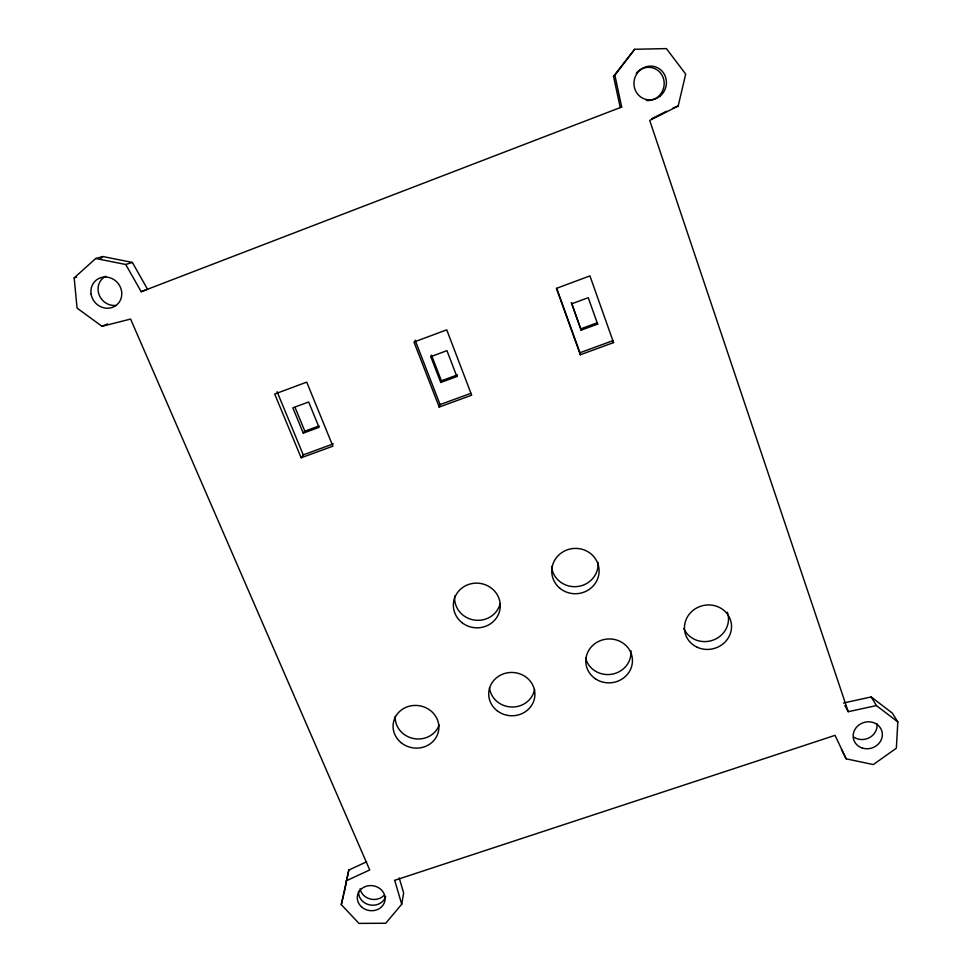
<?xml version="1.0" encoding="UTF-8"?>
<svg xmlns="http://www.w3.org/2000/svg" width="972" height="972" viewBox="0 0 972 972"><rect width="100%" height="100%" fill="white"/><g stroke="black" fill="none" stroke-linecap="round" stroke-linejoin="round"><path stroke-width="1.46" d="M843.465 702.999L871.191 696.948L892.296 713.084L897.824 721.929L896.354 748.197L873.342 764.563L846.175 758.84L841.473 749.497M366.651 861.799L348.802 870.049L341.269 904.592L358.96 923.4L385.763 923.242L401.728 904.215L403.647 893.074L399.2 877.886M344.076 893.45L346.445 881.75M347.028 878.822L348.802 870.049M897.824 721.929L876.404 705.575L848.228 711.711L649.709 120.419L678.177 106.057L685.697 74.079L666.379 48.6L634.68 49.28L613.526 76.266L620.209 107.54L621.679 107.029L614.887 75.221L634.68 49.28M341.269 904.592L343.724 894.835M456.864 376.541L457.399 374.9L441.385 380.793L440.741 382.47L456.864 376.541L446.962 350.661L430.778 356.651L440.741 382.47M439.21 407.061L413.975 342.023L446.731 329.836L471.675 395.179L439.21 407.061L440.085 404.583L415.093 340.127M430.778 356.651L431.483 355.145L441.385 380.793M301.15 457.788L332.898 446.172L306.715 382.13L274.687 394.049L301.15 457.788L303.264 454.884L333.36 443.864M303.288 433.148L319.059 427.34L308.659 401.983L292.839 407.839L303.288 433.148L304.831 431.167L319.071 425.918M346.056 880.887L369.725 869.964L130.6 319.059L102.011 326.325L77.067 308.1L74.176 277.87L95.718 258.503L102.85 256.535L132.362 262.428L147.562 289.304L141.195 291.697L125.728 264.481L95.718 258.503M100.614 258.54L102.85 256.535M613.526 76.266L614.887 75.221M651.775 118.693L666.428 111.294M673.086 107.928L678.177 106.057M102.011 326.325L107.564 323.895M141.195 291.697L621.679 107.029M571.694 303.823L588.242 297.687L597.646 324.089L581.147 330.164L571.427 302.669L581.147 330.164M580.831 328.828L597.209 322.801L597.646 324.089M580.357 354.756L579.932 352.739L612.834 340.686L613.563 342.594L580.357 354.756L556.421 288.38L589.931 275.902L613.563 342.594M440.085 404.583L470.849 393.32M394.486 880.401L835.033 735.354L846.175 758.84M125.728 264.481L132.362 262.428M74.176 277.87L76.654 277.117M871.191 696.948L876.404 705.575M844.826 705.49L848.228 711.711M277.069 391.692L303.264 454.884M295.038 407.414L304.831 431.167M556.713 288.368L579.932 352.739M394.729 880.462L401.728 904.215M500.179 603.588A23.121 22.028 6.7 0 1 473.959 620.002A23.121 22.028 6.7 0 1 454.689 595.994M598.035 562.448A23.328 22.344 -4.2 0 1 576.7 586.602A23.328 22.344 -4.2 0 1 551.549 566.409M439.15 725.063A22.599 21.02 9.6 0 1 413.55 738.526A22.599 21.02 9.6 0 1 395.215 716.315M534.576 689.464A22.769 21.348 3 0 1 511.296 706.996A22.769 21.348 3 0 1 489.499 687.593M630.864 650.657A22.976 21.639 -5 0 1 611.716 674.24A22.976 21.639 -5 0 1 585.63 658.105M727.348 612.214A23.267 21.87 -13.4 0 1 713.363 640.026A23.267 21.87 -13.4 0 1 683.863 628.58M385.677 896.463A13.851 12.454 9.5 0 1 369.895 904.932A13.851 12.454 9.5 0 1 358.595 891.166M384.013 895.443A13.754 12.369 9.5 0 1 369.955 898.93A13.754 12.369 9.5 0 1 360.053 888.773M876.951 723.727A14.495 13.183 -17 0 1 870.001 737.335A14.495 13.183 -17 0 1 854.06 737.286M636.247 73.264A16.682 15.904 -73.2 0 1 663.135 77.566A16.682 15.904 -73.2 0 1 646.404 100.481M115.704 305.439A15.819 14.738 49.4 0 1 98.901 294.2A15.819 14.738 49.4 0 1 105.778 276.242M461.882 622.566A23.486 22.344 6.7 0 0 499.948 609.444A23.486 22.344 6.7 0 0 468.613 584.451A23.486 22.344 6.7 0 0 461.882 622.566M560.03 588.388A23.693 22.672 -4.1 0 0 598.716 575.06A23.693 22.672 -4.1 0 0 567.527 549.739A23.693 22.672 -4.1 0 0 560.03 588.388M400.962 742.559A22.951 21.311 9.5 0 0 438.457 731.345A22.951 21.311 9.5 0 0 408.495 706.425A22.951 21.311 9.5 0 0 400.962 742.559M496.984 710.617A23.109 21.651 3 0 0 534.576 697.957A23.109 21.651 3 0 0 503.861 673.718A23.109 21.651 3 0 0 496.984 710.617M595.447 678.821A23.34 21.943 -4.9 0 0 632.335 662.928A23.34 21.943 -4.9 0 0 599.615 640.949A23.34 21.943 -4.9 0 0 595.447 678.821M697.361 647.328A23.632 22.186 -13.3 0 0 731.503 625.324A23.632 22.186 -13.3 0 0 695.102 608.909A23.632 22.186 -13.3 0 0 697.361 647.328M362.179 907.423A13.948 12.527 9.5 0 0 384.888 900.837A13.948 12.527 9.5 0 0 366.529 886.16A13.948 12.527 9.5 0 0 362.179 907.423M862.237 748.027A14.714 13.365 -16.9 0 0 882.224 732.742A14.714 13.365 -16.9 0 0 858.786 725.1A14.714 13.365 -16.9 0 0 862.237 748.027M660.267 95.973A16.974 16.184 -73 0 0 656.161 67.129A16.974 16.184 -73 0 0 634.109 85.925A16.974 16.184 -73 0 0 660.267 95.973M91.089 294.066A16.087 14.969 49.2 0 0 116.13 305.39A16.087 14.969 49.2 0 0 111.792 278.454A16.087 14.969 49.2 0 0 91.089 294.066"/></g></svg>
